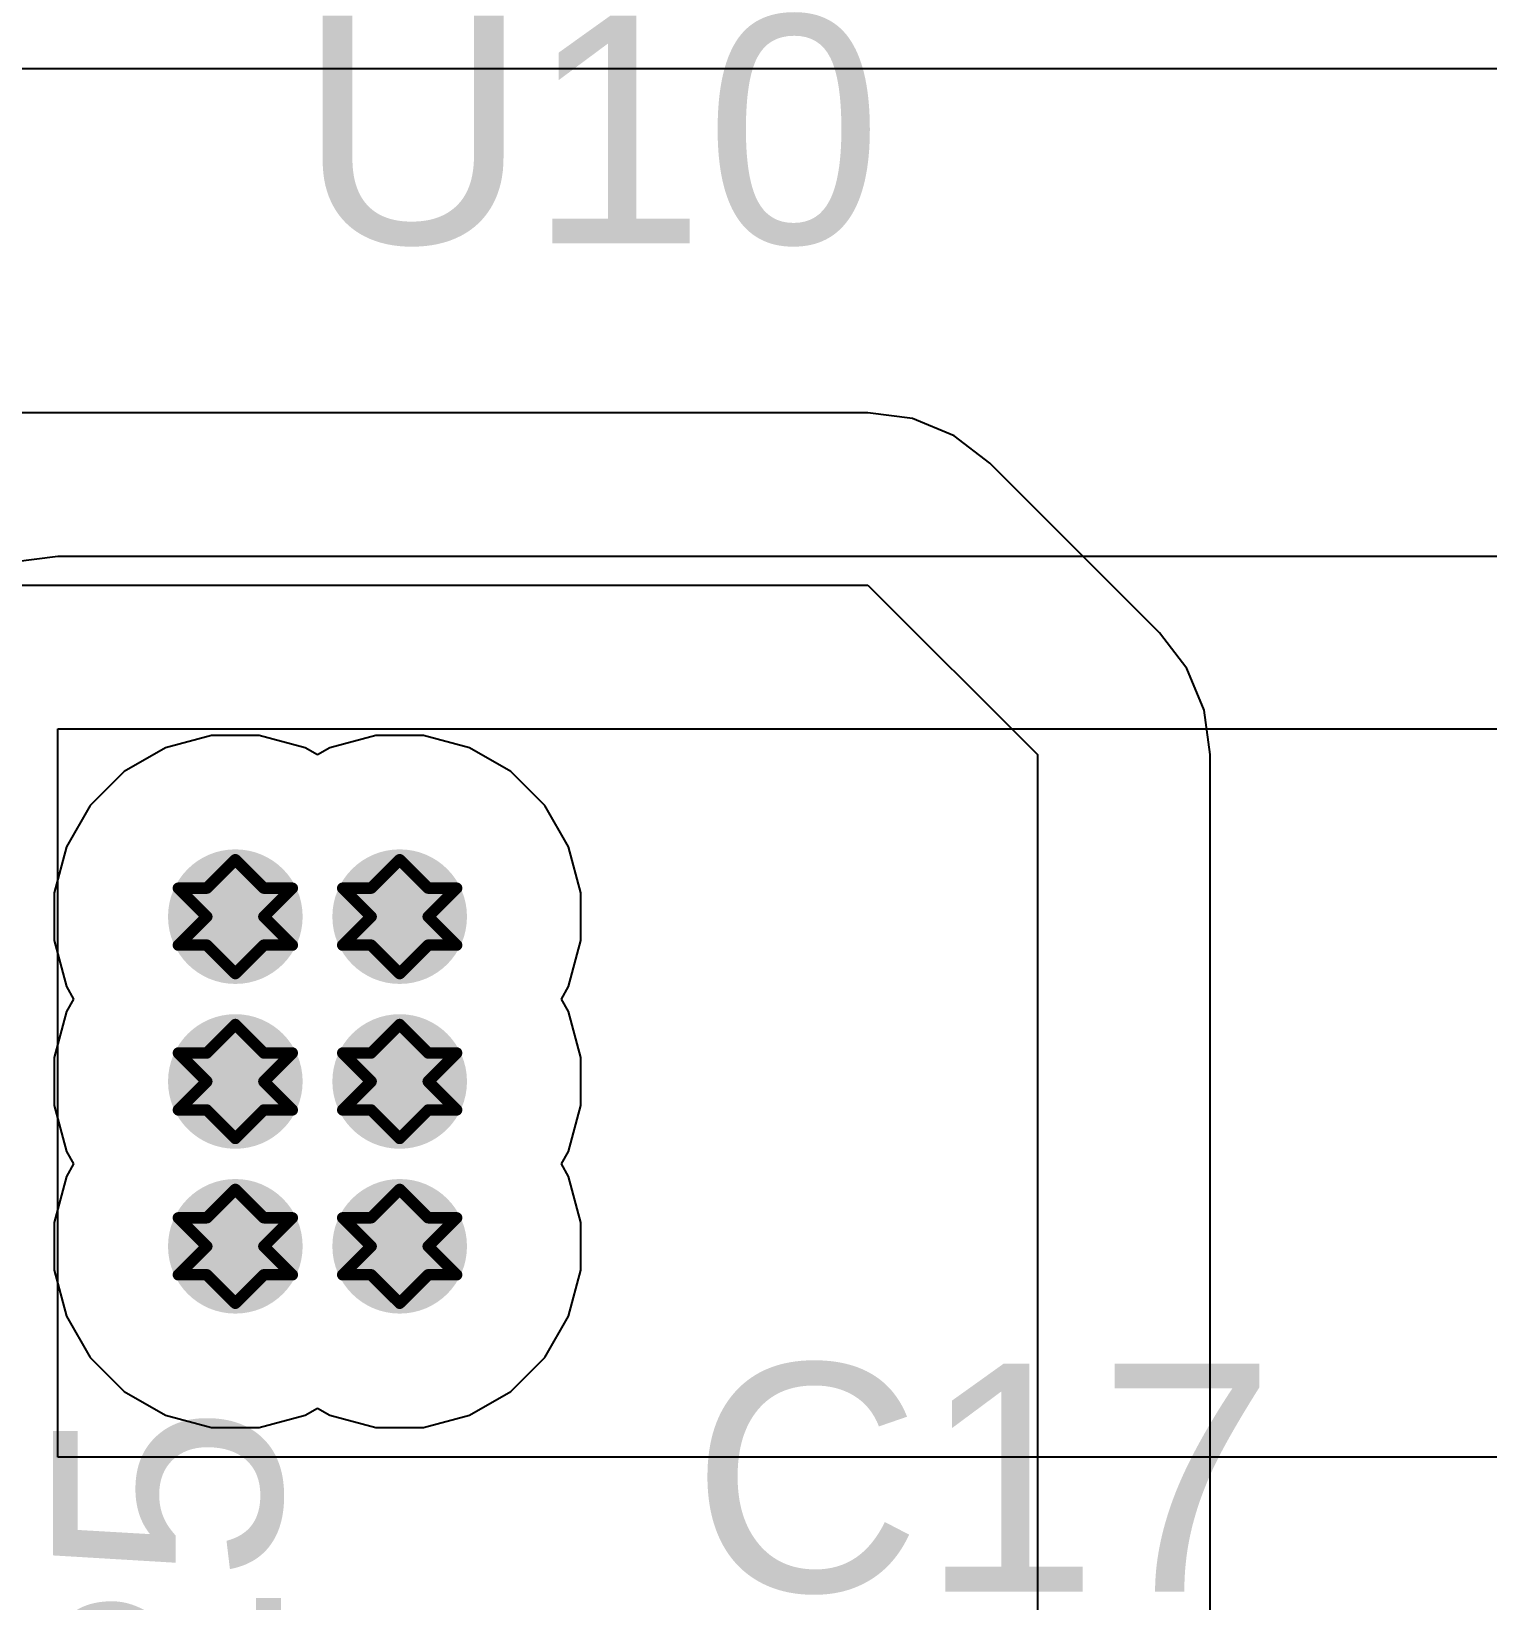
# Model space of a CAD drawing. Header units: inches. Extents: x -3 to 5437, y -3 to 5435.
# Drawn here: x 34.19 to 40.68, y 46.6 to 53.6 of the extents above; entities that cross this region are included whole.
import ezdxf

# ---------------------------------------------------------------- set-up
doc = ezdxf.new("R2010")
doc.units = ezdxf.units.IN
for name, color, linetype in [('Bottom Layer', 5, 'Continuous'), ('Bottom Solder', 6, 'Continuous'), ('Drill Drawing', 1, 'Continuous'), ('GND', 16, 'Continuous'), ('PWR', 76, 'Continuous'), ('Top Layer', 1, 'Continuous'), ('Top Overlay', 2, 'Continuous'), ('Top Solder', 216, 'Continuous'), ('Via Holes', 16, 'Continuous')]:
    doc.layers.add(name, color=color, linetype=linetype)
doc.styles.add('Arial', font='', dxfattribs={"height": 0.2})
doc.styles.get('Arial').set_extended_font_data('Arial')

msp = doc.modelspace()

# ---------------------------------------------------------------- hatches: boundary and pattern name
at = {"layer": 'Bottom Layer'}
h = msp.add_hatch(color=5, dxfattribs=at)
edge = h.paths.add_edge_path()
edge.add_arc((35.1028, 49.6534), 0.3, 0, 360)
h = msp.add_hatch(color=5, dxfattribs=at)
edge = h.paths.add_edge_path()
edge.add_arc((35.8352, 49.6534), 0.3, 0, 360)
h = msp.add_hatch(color=5, dxfattribs=at)
edge = h.paths.add_edge_path()
edge.add_arc((35.1028, 48.9186), 0.3, 0, 360)
h = msp.add_hatch(color=5, dxfattribs=at)
edge = h.paths.add_edge_path()
edge.add_arc((35.8352, 48.9186), 0.3, 0, 360)
h = msp.add_hatch(color=5, dxfattribs=at)
edge = h.paths.add_edge_path()
edge.add_arc((35.1028, 48.1838), 0.3, 0, 360)
h = msp.add_hatch(color=5, dxfattribs=at)
edge = h.paths.add_edge_path()
edge.add_arc((35.8352, 48.1838), 0.3, 0, 360)
at = {"layer": 'Bottom Solder'}
h = msp.add_hatch(color=6, dxfattribs=at)
edge = h.paths.add_edge_path()
edge.add_arc((35.1028, 49.6534), 0.15, 0, 360)
h = msp.add_hatch(color=6, dxfattribs=at)
edge = h.paths.add_edge_path()
edge.add_arc((35.8352, 49.6534), 0.15, 0, 360)
h = msp.add_hatch(color=6, dxfattribs=at)
edge = h.paths.add_edge_path()
edge.add_arc((35.1028, 48.9186), 0.15, 0, 360)
h = msp.add_hatch(color=6, dxfattribs=at)
edge = h.paths.add_edge_path()
edge.add_arc((35.8352, 48.9186), 0.15, 0, 360)
h = msp.add_hatch(color=6, dxfattribs=at)
edge = h.paths.add_edge_path()
edge.add_arc((35.1028, 48.1838), 0.15, 0, 360)
h = msp.add_hatch(color=6, dxfattribs=at)
edge = h.paths.add_edge_path()
edge.add_arc((35.8352, 48.1838), 0.15, 0, 360)
at = {"layer": 'GND'}
h = msp.add_hatch(color=16, dxfattribs=at)
edge = h.paths.add_edge_path()
edge.add_arc((35.1028, 49.6534), 0.3, 0, 360)
h = msp.add_hatch(color=16, dxfattribs=at)
edge = h.paths.add_edge_path()
edge.add_arc((35.8352, 49.6534), 0.3, 0, 360)
h = msp.add_hatch(color=16, dxfattribs=at)
edge = h.paths.add_edge_path()
edge.add_arc((35.1028, 48.9186), 0.3, 0, 360)
h = msp.add_hatch(color=16, dxfattribs=at)
edge = h.paths.add_edge_path()
edge.add_arc((35.8352, 48.9186), 0.3, 0, 360)
h = msp.add_hatch(color=16, dxfattribs=at)
edge = h.paths.add_edge_path()
edge.add_arc((35.1028, 48.1838), 0.3, 0, 360)
h = msp.add_hatch(color=16, dxfattribs=at)
edge = h.paths.add_edge_path()
edge.add_arc((35.8352, 48.1838), 0.3, 0, 360)
at = {"layer": 'PWR'}
h = msp.add_hatch(color=76, dxfattribs=at)
edge = h.paths.add_edge_path()
edge.add_arc((35.1028, 49.6534), 0.3, 0, 360)
h = msp.add_hatch(color=76, dxfattribs=at)
edge = h.paths.add_edge_path()
edge.add_arc((35.8352, 49.6534), 0.3, 0, 360)
h = msp.add_hatch(color=76, dxfattribs=at)
edge = h.paths.add_edge_path()
edge.add_arc((35.1028, 48.9186), 0.3, 0, 360)
h = msp.add_hatch(color=76, dxfattribs=at)
edge = h.paths.add_edge_path()
edge.add_arc((35.8352, 48.9186), 0.3, 0, 360)
h = msp.add_hatch(color=76, dxfattribs=at)
edge = h.paths.add_edge_path()
edge.add_arc((35.1028, 48.1838), 0.3, 0, 360)
h = msp.add_hatch(color=76, dxfattribs=at)
edge = h.paths.add_edge_path()
edge.add_arc((35.8352, 48.1838), 0.3, 0, 360)
at = {"layer": 'Top Layer'}
h = msp.add_hatch(color=1, dxfattribs=at)
edge = h.paths.add_edge_path()
edge.add_arc((35.1028, 49.6534), 0.3, 0, 360)
h = msp.add_hatch(color=1, dxfattribs=at)
edge = h.paths.add_edge_path()
edge.add_arc((35.8352, 49.6534), 0.3, 0, 360)
h = msp.add_hatch(color=1, dxfattribs=at)
edge = h.paths.add_edge_path()
edge.add_arc((35.1028, 48.9186), 0.3, 0, 360)
h = msp.add_hatch(color=1, dxfattribs=at)
edge = h.paths.add_edge_path()
edge.add_arc((35.8352, 48.9186), 0.3, 0, 360)
h = msp.add_hatch(color=1, dxfattribs=at)
edge = h.paths.add_edge_path()
edge.add_arc((35.1028, 48.1838), 0.3, 0, 360)
h = msp.add_hatch(color=1, dxfattribs=at)
edge = h.paths.add_edge_path()
edge.add_arc((35.8352, 48.1838), 0.3, 0, 360)
at = {"layer": 'Top Solder'}
h = msp.add_hatch(color=216, dxfattribs=at)
edge = h.paths.add_edge_path()
edge.add_arc((35.1028, 49.6534), 0.15, 0, 360)
h = msp.add_hatch(color=216, dxfattribs=at)
edge = h.paths.add_edge_path()
edge.add_arc((35.8352, 49.6534), 0.15, 0, 360)
h = msp.add_hatch(color=216, dxfattribs=at)
edge = h.paths.add_edge_path()
edge.add_arc((35.1028, 48.9186), 0.15, 0, 360)
h = msp.add_hatch(color=216, dxfattribs=at)
edge = h.paths.add_edge_path()
edge.add_arc((35.8352, 48.9186), 0.15, 0, 360)
h = msp.add_hatch(color=216, dxfattribs=at)
edge = h.paths.add_edge_path()
edge.add_arc((35.1028, 48.1838), 0.15, 0, 360)
h = msp.add_hatch(color=216, dxfattribs=at)
edge = h.paths.add_edge_path()
edge.add_arc((35.8352, 48.1838), 0.15, 0, 360)
at = {"layer": 'Via Holes'}
h = msp.add_hatch(color=7, dxfattribs=at)
edge = h.paths.add_edge_path()
edge.add_arc((35.1028, 49.6534), 0.15, 0, 360)
h = msp.add_hatch(color=7, dxfattribs=at)
edge = h.paths.add_edge_path()
edge.add_arc((35.8352, 49.6534), 0.15, 0, 360)
h = msp.add_hatch(color=7, dxfattribs=at)
edge = h.paths.add_edge_path()
edge.add_arc((35.1028, 48.9186), 0.15, 0, 360)
h = msp.add_hatch(color=7, dxfattribs=at)
edge = h.paths.add_edge_path()
edge.add_arc((35.8352, 48.9186), 0.15, 0, 360)
h = msp.add_hatch(color=7, dxfattribs=at)
edge = h.paths.add_edge_path()
edge.add_arc((35.1028, 48.1838), 0.15, 0, 360)
h = msp.add_hatch(color=7, dxfattribs=at)
edge = h.paths.add_edge_path()
edge.add_arc((35.8352, 48.1838), 0.15, 0, 360)

# ---------------------------------------------------------------- linework, layer by layer
at = {"layer": 'Bottom Layer'}
for p, q in [((34.9964, 50.4614), (34.7909, 50.4063)), ((35.2092, 50.4614), (34.9964, 50.4614)), ((35.4147, 50.4063), (35.2092, 50.4614)), ((35.7288, 50.4614), (35.5233, 50.4063)), ((35.9415, 50.4614), (35.7288, 50.4614)), ((36.147, 50.4063), (35.9415, 50.4614)), ((34.7909, 50.4063), (34.6067, 50.3)), ((35.469, 50.375), (35.4147, 50.4063)), ((35.5233, 50.4063), (35.469, 50.375)), ((36.3313, 50.3), (36.147, 50.4063)), ((34.6067, 50.3), (34.4562, 50.1495)), ((36.4817, 50.1495), (36.3313, 50.3)), ((34.4562, 50.1495), (34.3499, 49.9653)), ((36.5881, 49.9653), (36.4817, 50.1495)), ((34.3499, 49.9653), (34.2948, 49.7598)), ((36.6432, 49.7598), (36.5881, 49.9653)), ((34.2948, 49.7598), (34.2948, 49.547)), ((36.6432, 49.547), (36.6432, 49.7598)), ((34.2948, 49.547), (34.3499, 49.3415)), ((36.5881, 49.3415), (36.6432, 49.547)), ((34.3499, 49.3415), (34.3819, 49.286)), ((36.556, 49.286), (36.5881, 49.3415)), ((34.3819, 49.286), (34.3499, 49.2305)), ((36.5881, 49.2305), (36.556, 49.286)), ((34.3499, 49.2305), (34.2948, 49.025)), ((36.6432, 49.025), (36.5881, 49.2305)), ((34.2948, 49.025), (34.2948, 48.8122)), ((36.6432, 48.8122), (36.6432, 49.025)), ((34.2948, 48.8122), (34.3499, 48.6067)), ((36.5881, 48.6067), (36.6432, 48.8122)), ((34.3499, 48.6067), (34.3819, 48.5512)), ((34.3819, 48.5512), (34.3499, 48.4957)), ((36.556, 48.5512), (36.5881, 48.6067)), ((36.5881, 48.4957), (36.556, 48.5512)), ((34.3499, 48.4957), (34.2948, 48.2902)), ((36.6432, 48.2902), (36.5881, 48.4957)), ((34.2948, 48.2902), (34.2948, 48.0774)), ((36.6432, 48.0774), (36.6432, 48.2902)), ((34.2948, 48.0774), (34.3499, 47.8719)), ((36.5881, 47.8719), (36.6432, 48.0774)), ((34.3499, 47.8719), (34.4562, 47.6877)), ((36.4817, 47.6877), (36.5881, 47.8719)), ((34.4562, 47.6877), (34.6067, 47.5372)), ((36.3313, 47.5372), (36.4817, 47.6877)), ((34.6067, 47.5372), (34.7909, 47.4309)), ((36.147, 47.4309), (36.3313, 47.5372)), ((34.7909, 47.4309), (34.9964, 47.3758)), ((35.2092, 47.3758), (35.4147, 47.4309)), ((35.4147, 47.4309), (35.469, 47.4622)), ((35.469, 47.4622), (35.5233, 47.4309)), ((35.5233, 47.4309), (35.7288, 47.3758)), ((35.9415, 47.3758), (36.147, 47.4309)), ((34.9964, 47.3758), (35.2092, 47.3758)), ((35.7288, 47.3758), (35.9415, 47.3758))]:
    msp.add_line(p, q, dxfattribs=at)
at = {"layer": 'Drill Drawing'}
for points in [[(34.9758, 49.7804, 0.0508, 0.0508, 0), (35.1028, 49.9074, 0.0508, 0.0508, 0)], [(35.1028, 49.9074, 0.0508, 0.0508, 0), (35.2298, 49.7804, 0.0508, 0.0508, 0)], [(35.7082, 49.7804, 0.0508, 0.0508, 0), (35.8352, 49.9074, 0.0508, 0.0508, 0)], [(35.8352, 49.9074, 0.0508, 0.0508, 0), (35.9622, 49.7804, 0.0508, 0.0508, 0)], [(34.8488, 49.7804, 0.0508, 0.0508, 0), (34.9758, 49.6534, 0.0508, 0.0508, 0)], [(34.8488, 49.7804, 0.0508, 0.0508, 0), (34.9758, 49.7804, 0.0508, 0.0508, 0)], [(35.2298, 49.7804, 0.0508, 0.0508, 0), (35.3568, 49.7804, 0.0508, 0.0508, 0)], [(35.2298, 49.6534, 0.0508, 0.0508, 0), (35.3568, 49.7804, 0.0508, 0.0508, 0)], [(35.5812, 49.7804, 0.0508, 0.0508, 0), (35.7082, 49.6534, 0.0508, 0.0508, 0)], [(35.5812, 49.7804, 0.0508, 0.0508, 0), (35.7082, 49.7804, 0.0508, 0.0508, 0)], [(35.9622, 49.7804, 0.0508, 0.0508, 0), (36.0892, 49.7804, 0.0508, 0.0508, 0)], [(35.9622, 49.6534, 0.0508, 0.0508, 0), (36.0892, 49.7804, 0.0508, 0.0508, 0)], [(34.8488, 49.5264, 0.0508, 0.0508, 0), (34.9758, 49.6534, 0.0508, 0.0508, 0)], [(35.2298, 49.6534, 0.0508, 0.0508, 0), (35.3568, 49.5264, 0.0508, 0.0508, 0)], [(35.5812, 49.5264, 0.0508, 0.0508, 0), (35.7082, 49.6534, 0.0508, 0.0508, 0)], [(35.9622, 49.6534, 0.0508, 0.0508, 0), (36.0892, 49.5264, 0.0508, 0.0508, 0)], [(34.8488, 49.5264, 0.0508, 0.0508, 0), (34.9758, 49.5264, 0.0508, 0.0508, 0)], [(34.9758, 49.5264, 0.0508, 0.0508, 0), (35.1028, 49.3994, 0.0508, 0.0508, 0)], [(35.1028, 49.3994, 0.0508, 0.0508, 0), (35.2298, 49.5264, 0.0508, 0.0508, 0)], [(35.2298, 49.5264, 0.0508, 0.0508, 0), (35.3568, 49.5264, 0.0508, 0.0508, 0)], [(35.5812, 49.5264, 0.0508, 0.0508, 0), (35.7082, 49.5264, 0.0508, 0.0508, 0)], [(35.7082, 49.5264, 0.0508, 0.0508, 0), (35.8352, 49.3994, 0.0508, 0.0508, 0)], [(35.8352, 49.3994, 0.0508, 0.0508, 0), (35.9622, 49.5264, 0.0508, 0.0508, 0)], [(35.9622, 49.5264, 0.0508, 0.0508, 0), (36.0892, 49.5264, 0.0508, 0.0508, 0)], [(34.9758, 49.0456, 0.0508, 0.0508, 0), (35.1028, 49.1726, 0.0508, 0.0508, 0)], [(35.1028, 49.1726, 0.0508, 0.0508, 0), (35.2298, 49.0456, 0.0508, 0.0508, 0)], [(35.7082, 49.0456, 0.0508, 0.0508, 0), (35.8352, 49.1726, 0.0508, 0.0508, 0)], [(35.8352, 49.1726, 0.0508, 0.0508, 0), (35.9622, 49.0456, 0.0508, 0.0508, 0)], [(34.8488, 49.0456, 0.0508, 0.0508, 0), (34.9758, 48.9186, 0.0508, 0.0508, 0)], [(34.8488, 49.0456, 0.0508, 0.0508, 0), (34.9758, 49.0456, 0.0508, 0.0508, 0)], [(35.2298, 49.0456, 0.0508, 0.0508, 0), (35.3568, 49.0456, 0.0508, 0.0508, 0)], [(35.2298, 48.9186, 0.0508, 0.0508, 0), (35.3568, 49.0456, 0.0508, 0.0508, 0)], [(35.5812, 49.0456, 0.0508, 0.0508, 0), (35.7082, 48.9186, 0.0508, 0.0508, 0)], [(35.5812, 49.0456, 0.0508, 0.0508, 0), (35.7082, 49.0456, 0.0508, 0.0508, 0)], [(35.9622, 49.0456, 0.0508, 0.0508, 0), (36.0892, 49.0456, 0.0508, 0.0508, 0)], [(35.9622, 48.9186, 0.0508, 0.0508, 0), (36.0892, 49.0456, 0.0508, 0.0508, 0)], [(34.8488, 48.7916, 0.0508, 0.0508, 0), (34.9758, 48.9186, 0.0508, 0.0508, 0)], [(35.2298, 48.9186, 0.0508, 0.0508, 0), (35.3568, 48.7916, 0.0508, 0.0508, 0)], [(35.5812, 48.7916, 0.0508, 0.0508, 0), (35.7082, 48.9186, 0.0508, 0.0508, 0)], [(35.9622, 48.9186, 0.0508, 0.0508, 0), (36.0892, 48.7916, 0.0508, 0.0508, 0)], [(34.8488, 48.7916, 0.0508, 0.0508, 0), (34.9758, 48.7916, 0.0508, 0.0508, 0)], [(34.9758, 48.7916, 0.0508, 0.0508, 0), (35.1028, 48.6646, 0.0508, 0.0508, 0)], [(35.1028, 48.6646, 0.0508, 0.0508, 0), (35.2298, 48.7916, 0.0508, 0.0508, 0)], [(35.2298, 48.7916, 0.0508, 0.0508, 0), (35.3568, 48.7916, 0.0508, 0.0508, 0)], [(35.5812, 48.7916, 0.0508, 0.0508, 0), (35.7082, 48.7916, 0.0508, 0.0508, 0)], [(35.7082, 48.7916, 0.0508, 0.0508, 0), (35.8352, 48.6646, 0.0508, 0.0508, 0)], [(35.8352, 48.6646, 0.0508, 0.0508, 0), (35.9622, 48.7916, 0.0508, 0.0508, 0)], [(35.9622, 48.7916, 0.0508, 0.0508, 0), (36.0892, 48.7916, 0.0508, 0.0508, 0)], [(34.9758, 48.3108, 0.0508, 0.0508, 0), (35.1028, 48.4378, 0.0508, 0.0508, 0)], [(35.1028, 48.4378, 0.0508, 0.0508, 0), (35.2298, 48.3108, 0.0508, 0.0508, 0)], [(35.7082, 48.3108, 0.0508, 0.0508, 0), (35.8352, 48.4378, 0.0508, 0.0508, 0)], [(35.8352, 48.4378, 0.0508, 0.0508, 0), (35.9622, 48.3108, 0.0508, 0.0508, 0)], [(34.8488, 48.3108, 0.0508, 0.0508, 0), (34.9758, 48.1838, 0.0508, 0.0508, 0)], [(34.8488, 48.3108, 0.0508, 0.0508, 0), (34.9758, 48.3108, 0.0508, 0.0508, 0)], [(35.2298, 48.3108, 0.0508, 0.0508, 0), (35.3568, 48.3108, 0.0508, 0.0508, 0)], [(35.2298, 48.1838, 0.0508, 0.0508, 0), (35.3568, 48.3108, 0.0508, 0.0508, 0)], [(35.5812, 48.3108, 0.0508, 0.0508, 0), (35.7082, 48.1838, 0.0508, 0.0508, 0)], [(35.5812, 48.3108, 0.0508, 0.0508, 0), (35.7082, 48.3108, 0.0508, 0.0508, 0)], [(35.9622, 48.3108, 0.0508, 0.0508, 0), (36.0892, 48.3108, 0.0508, 0.0508, 0)], [(35.9622, 48.1838, 0.0508, 0.0508, 0), (36.0892, 48.3108, 0.0508, 0.0508, 0)], [(34.8488, 48.0568, 0.0508, 0.0508, 0), (34.9758, 48.1838, 0.0508, 0.0508, 0)], [(35.2298, 48.1838, 0.0508, 0.0508, 0), (35.3568, 48.0568, 0.0508, 0.0508, 0)], [(35.5812, 48.0568, 0.0508, 0.0508, 0), (35.7082, 48.1838, 0.0508, 0.0508, 0)], [(35.9622, 48.1838, 0.0508, 0.0508, 0), (36.0892, 48.0568, 0.0508, 0.0508, 0)], [(34.8488, 48.0568, 0.0508, 0.0508, 0), (34.9758, 48.0568, 0.0508, 0.0508, 0)], [(34.9758, 48.0568, 0.0508, 0.0508, 0), (35.1028, 47.9298, 0.0508, 0.0508, 0)], [(35.1028, 47.9298, 0.0508, 0.0508, 0), (35.2298, 48.0568, 0.0508, 0.0508, 0)], [(35.2298, 48.0568, 0.0508, 0.0508, 0), (35.3568, 48.0568, 0.0508, 0.0508, 0)], [(35.5812, 48.0568, 0.0508, 0.0508, 0), (35.7082, 48.0568, 0.0508, 0.0508, 0)], [(35.7082, 48.0568, 0.0508, 0.0508, 0), (35.8352, 47.9298, 0.0508, 0.0508, 0)], [(35.8352, 47.9298, 0.0508, 0.0508, 0), (35.9622, 48.0568, 0.0508, 0.0508, 0)], [(35.9622, 48.0568, 0.0508, 0.0508, 0), (36.0892, 48.0568, 0.0508, 0.0508, 0)]]:
    msp.add_lwpolyline(points, format="xyseb", dxfattribs=at)
for points in [[(35.0901, 49.9074, 0.0254, 0.0254, 1), (35.1155, 49.9074, 0.0254, 0.0254, 1)], [(35.0901, 49.9074, 0.0254, 0.0254, 1), (35.1155, 49.9074, 0.0254, 0.0254, 1)], [(35.8225, 49.9074, 0.0254, 0.0254, 1), (35.8479, 49.9074, 0.0254, 0.0254, 1)], [(35.8225, 49.9074, 0.0254, 0.0254, 1), (35.8479, 49.9074, 0.0254, 0.0254, 1)], [(34.8361, 49.7804, 0.0254, 0.0254, 1), (34.8615, 49.7804, 0.0254, 0.0254, 1)], [(34.8361, 49.7804, 0.0254, 0.0254, 1), (34.8615, 49.7804, 0.0254, 0.0254, 1)], [(34.9631, 49.7804, 0.0254, 0.0254, 1), (34.9885, 49.7804, 0.0254, 0.0254, 1)], [(34.9631, 49.7804, 0.0254, 0.0254, 1), (34.9885, 49.7804, 0.0254, 0.0254, 1)], [(35.2171, 49.7804, 0.0254, 0.0254, 1), (35.2425, 49.7804, 0.0254, 0.0254, 1)], [(35.2171, 49.7804, 0.0254, 0.0254, 1), (35.2425, 49.7804, 0.0254, 0.0254, 1)], [(35.3441, 49.7804, 0.0254, 0.0254, 1), (35.3695, 49.7804, 0.0254, 0.0254, 1)], [(35.3441, 49.7804, 0.0254, 0.0254, 1), (35.3695, 49.7804, 0.0254, 0.0254, 1)], [(35.5685, 49.7804, 0.0254, 0.0254, 1), (35.5939, 49.7804, 0.0254, 0.0254, 1)], [(35.5685, 49.7804, 0.0254, 0.0254, 1), (35.5939, 49.7804, 0.0254, 0.0254, 1)], [(35.6955, 49.7804, 0.0254, 0.0254, 1), (35.7209, 49.7804, 0.0254, 0.0254, 1)], [(35.6955, 49.7804, 0.0254, 0.0254, 1), (35.7209, 49.7804, 0.0254, 0.0254, 1)], [(35.9495, 49.7804, 0.0254, 0.0254, 1), (35.9749, 49.7804, 0.0254, 0.0254, 1)], [(35.9495, 49.7804, 0.0254, 0.0254, 1), (35.9749, 49.7804, 0.0254, 0.0254, 1)], [(36.0765, 49.7804, 0.0254, 0.0254, 1), (36.1019, 49.7804, 0.0254, 0.0254, 1)], [(36.0765, 49.7804, 0.0254, 0.0254, 1), (36.1019, 49.7804, 0.0254, 0.0254, 1)], [(34.9631, 49.6534, 0.0254, 0.0254, 1), (34.9885, 49.6534, 0.0254, 0.0254, 1)], [(34.9631, 49.6534, 0.0254, 0.0254, 1), (34.9885, 49.6534, 0.0254, 0.0254, 1)], [(35.2171, 49.6534, 0.0254, 0.0254, 1), (35.2425, 49.6534, 0.0254, 0.0254, 1)], [(35.2171, 49.6534, 0.0254, 0.0254, 1), (35.2425, 49.6534, 0.0254, 0.0254, 1)], [(35.6955, 49.6534, 0.0254, 0.0254, 1), (35.7209, 49.6534, 0.0254, 0.0254, 1)], [(35.6955, 49.6534, 0.0254, 0.0254, 1), (35.7209, 49.6534, 0.0254, 0.0254, 1)], [(35.9495, 49.6534, 0.0254, 0.0254, 1), (35.9749, 49.6534, 0.0254, 0.0254, 1)], [(35.9495, 49.6534, 0.0254, 0.0254, 1), (35.9749, 49.6534, 0.0254, 0.0254, 1)], [(34.8361, 49.5264, 0.0254, 0.0254, 1), (34.8615, 49.5264, 0.0254, 0.0254, 1)], [(34.8361, 49.5264, 0.0254, 0.0254, 1), (34.8615, 49.5264, 0.0254, 0.0254, 1)], [(34.9631, 49.5264, 0.0254, 0.0254, 1), (34.9885, 49.5264, 0.0254, 0.0254, 1)], [(34.9631, 49.5264, 0.0254, 0.0254, 1), (34.9885, 49.5264, 0.0254, 0.0254, 1)], [(35.2171, 49.5264, 0.0254, 0.0254, 1), (35.2425, 49.5264, 0.0254, 0.0254, 1)], [(35.2171, 49.5264, 0.0254, 0.0254, 1), (35.2425, 49.5264, 0.0254, 0.0254, 1)], [(35.3441, 49.5264, 0.0254, 0.0254, 1), (35.3695, 49.5264, 0.0254, 0.0254, 1)], [(35.3441, 49.5264, 0.0254, 0.0254, 1), (35.3695, 49.5264, 0.0254, 0.0254, 1)], [(35.5685, 49.5264, 0.0254, 0.0254, 1), (35.5939, 49.5264, 0.0254, 0.0254, 1)], [(35.5685, 49.5264, 0.0254, 0.0254, 1), (35.5939, 49.5264, 0.0254, 0.0254, 1)], [(35.6955, 49.5264, 0.0254, 0.0254, 1), (35.7209, 49.5264, 0.0254, 0.0254, 1)], [(35.6955, 49.5264, 0.0254, 0.0254, 1), (35.7209, 49.5264, 0.0254, 0.0254, 1)], [(35.9495, 49.5264, 0.0254, 0.0254, 1), (35.9749, 49.5264, 0.0254, 0.0254, 1)], [(35.9495, 49.5264, 0.0254, 0.0254, 1), (35.9749, 49.5264, 0.0254, 0.0254, 1)], [(36.0765, 49.5264, 0.0254, 0.0254, 1), (36.1019, 49.5264, 0.0254, 0.0254, 1)], [(36.0765, 49.5264, 0.0254, 0.0254, 1), (36.1019, 49.5264, 0.0254, 0.0254, 1)], [(35.0901, 49.3994, 0.0254, 0.0254, 1), (35.1155, 49.3994, 0.0254, 0.0254, 1)], [(35.0901, 49.3994, 0.0254, 0.0254, 1), (35.1155, 49.3994, 0.0254, 0.0254, 1)], [(35.8225, 49.3994, 0.0254, 0.0254, 1), (35.8479, 49.3994, 0.0254, 0.0254, 1)], [(35.8225, 49.3994, 0.0254, 0.0254, 1), (35.8479, 49.3994, 0.0254, 0.0254, 1)], [(35.0901, 49.1726, 0.0254, 0.0254, 1), (35.1155, 49.1726, 0.0254, 0.0254, 1)], [(35.0901, 49.1726, 0.0254, 0.0254, 1), (35.1155, 49.1726, 0.0254, 0.0254, 1)], [(35.8225, 49.1726, 0.0254, 0.0254, 1), (35.8479, 49.1726, 0.0254, 0.0254, 1)], [(35.8225, 49.1726, 0.0254, 0.0254, 1), (35.8479, 49.1726, 0.0254, 0.0254, 1)], [(34.8361, 49.0456, 0.0254, 0.0254, 1), (34.8615, 49.0456, 0.0254, 0.0254, 1)], [(34.8361, 49.0456, 0.0254, 0.0254, 1), (34.8615, 49.0456, 0.0254, 0.0254, 1)], [(34.9631, 49.0456, 0.0254, 0.0254, 1), (34.9885, 49.0456, 0.0254, 0.0254, 1)], [(34.9631, 49.0456, 0.0254, 0.0254, 1), (34.9885, 49.0456, 0.0254, 0.0254, 1)], [(35.2171, 49.0456, 0.0254, 0.0254, 1), (35.2425, 49.0456, 0.0254, 0.0254, 1)], [(35.2171, 49.0456, 0.0254, 0.0254, 1), (35.2425, 49.0456, 0.0254, 0.0254, 1)], [(35.3441, 49.0456, 0.0254, 0.0254, 1), (35.3695, 49.0456, 0.0254, 0.0254, 1)], [(35.3441, 49.0456, 0.0254, 0.0254, 1), (35.3695, 49.0456, 0.0254, 0.0254, 1)], [(35.5685, 49.0456, 0.0254, 0.0254, 1), (35.5939, 49.0456, 0.0254, 0.0254, 1)], [(35.5685, 49.0456, 0.0254, 0.0254, 1), (35.5939, 49.0456, 0.0254, 0.0254, 1)], [(35.6955, 49.0456, 0.0254, 0.0254, 1), (35.7209, 49.0456, 0.0254, 0.0254, 1)], [(35.6955, 49.0456, 0.0254, 0.0254, 1), (35.7209, 49.0456, 0.0254, 0.0254, 1)], [(35.9495, 49.0456, 0.0254, 0.0254, 1), (35.9749, 49.0456, 0.0254, 0.0254, 1)], [(35.9495, 49.0456, 0.0254, 0.0254, 1), (35.9749, 49.0456, 0.0254, 0.0254, 1)], [(36.0765, 49.0456, 0.0254, 0.0254, 1), (36.1019, 49.0456, 0.0254, 0.0254, 1)], [(36.0765, 49.0456, 0.0254, 0.0254, 1), (36.1019, 49.0456, 0.0254, 0.0254, 1)], [(34.9631, 48.9186, 0.0254, 0.0254, 1), (34.9885, 48.9186, 0.0254, 0.0254, 1)], [(34.9631, 48.9186, 0.0254, 0.0254, 1), (34.9885, 48.9186, 0.0254, 0.0254, 1)], [(35.2171, 48.9186, 0.0254, 0.0254, 1), (35.2425, 48.9186, 0.0254, 0.0254, 1)], [(35.2171, 48.9186, 0.0254, 0.0254, 1), (35.2425, 48.9186, 0.0254, 0.0254, 1)], [(35.6955, 48.9186, 0.0254, 0.0254, 1), (35.7209, 48.9186, 0.0254, 0.0254, 1)], [(35.6955, 48.9186, 0.0254, 0.0254, 1), (35.7209, 48.9186, 0.0254, 0.0254, 1)], [(35.9495, 48.9186, 0.0254, 0.0254, 1), (35.9749, 48.9186, 0.0254, 0.0254, 1)], [(35.9495, 48.9186, 0.0254, 0.0254, 1), (35.9749, 48.9186, 0.0254, 0.0254, 1)], [(34.8361, 48.7916, 0.0254, 0.0254, 1), (34.8615, 48.7916, 0.0254, 0.0254, 1)], [(34.8361, 48.7916, 0.0254, 0.0254, 1), (34.8615, 48.7916, 0.0254, 0.0254, 1)], [(34.9631, 48.7916, 0.0254, 0.0254, 1), (34.9885, 48.7916, 0.0254, 0.0254, 1)], [(34.9631, 48.7916, 0.0254, 0.0254, 1), (34.9885, 48.7916, 0.0254, 0.0254, 1)], [(35.2171, 48.7916, 0.0254, 0.0254, 1), (35.2425, 48.7916, 0.0254, 0.0254, 1)], [(35.2171, 48.7916, 0.0254, 0.0254, 1), (35.2425, 48.7916, 0.0254, 0.0254, 1)], [(35.3441, 48.7916, 0.0254, 0.0254, 1), (35.3695, 48.7916, 0.0254, 0.0254, 1)], [(35.3441, 48.7916, 0.0254, 0.0254, 1), (35.3695, 48.7916, 0.0254, 0.0254, 1)], [(35.5685, 48.7916, 0.0254, 0.0254, 1), (35.5939, 48.7916, 0.0254, 0.0254, 1)], [(35.5685, 48.7916, 0.0254, 0.0254, 1), (35.5939, 48.7916, 0.0254, 0.0254, 1)], [(35.6955, 48.7916, 0.0254, 0.0254, 1), (35.7209, 48.7916, 0.0254, 0.0254, 1)], [(35.6955, 48.7916, 0.0254, 0.0254, 1), (35.7209, 48.7916, 0.0254, 0.0254, 1)], [(35.9495, 48.7916, 0.0254, 0.0254, 1), (35.9749, 48.7916, 0.0254, 0.0254, 1)], [(35.9495, 48.7916, 0.0254, 0.0254, 1), (35.9749, 48.7916, 0.0254, 0.0254, 1)], [(36.0765, 48.7916, 0.0254, 0.0254, 1), (36.1019, 48.7916, 0.0254, 0.0254, 1)], [(36.0765, 48.7916, 0.0254, 0.0254, 1), (36.1019, 48.7916, 0.0254, 0.0254, 1)], [(35.0901, 48.6646, 0.0254, 0.0254, 1), (35.1155, 48.6646, 0.0254, 0.0254, 1)], [(35.0901, 48.6646, 0.0254, 0.0254, 1), (35.1155, 48.6646, 0.0254, 0.0254, 1)], [(35.8225, 48.6646, 0.0254, 0.0254, 1), (35.8479, 48.6646, 0.0254, 0.0254, 1)], [(35.8225, 48.6646, 0.0254, 0.0254, 1), (35.8479, 48.6646, 0.0254, 0.0254, 1)], [(35.0901, 48.4378, 0.0254, 0.0254, 1), (35.1155, 48.4378, 0.0254, 0.0254, 1)], [(35.0901, 48.4378, 0.0254, 0.0254, 1), (35.1155, 48.4378, 0.0254, 0.0254, 1)], [(35.8225, 48.4378, 0.0254, 0.0254, 1), (35.8479, 48.4378, 0.0254, 0.0254, 1)], [(35.8225, 48.4378, 0.0254, 0.0254, 1), (35.8479, 48.4378, 0.0254, 0.0254, 1)], [(34.8361, 48.3108, 0.0254, 0.0254, 1), (34.8615, 48.3108, 0.0254, 0.0254, 1)], [(34.8361, 48.3108, 0.0254, 0.0254, 1), (34.8615, 48.3108, 0.0254, 0.0254, 1)], [(34.9631, 48.3108, 0.0254, 0.0254, 1), (34.9885, 48.3108, 0.0254, 0.0254, 1)], [(34.9631, 48.3108, 0.0254, 0.0254, 1), (34.9885, 48.3108, 0.0254, 0.0254, 1)], [(35.2171, 48.3108, 0.0254, 0.0254, 1), (35.2425, 48.3108, 0.0254, 0.0254, 1)], [(35.2171, 48.3108, 0.0254, 0.0254, 1), (35.2425, 48.3108, 0.0254, 0.0254, 1)], [(35.3441, 48.3108, 0.0254, 0.0254, 1), (35.3695, 48.3108, 0.0254, 0.0254, 1)], [(35.3441, 48.3108, 0.0254, 0.0254, 1), (35.3695, 48.3108, 0.0254, 0.0254, 1)], [(35.5685, 48.3108, 0.0254, 0.0254, 1), (35.5939, 48.3108, 0.0254, 0.0254, 1)], [(35.5685, 48.3108, 0.0254, 0.0254, 1), (35.5939, 48.3108, 0.0254, 0.0254, 1)], [(35.6955, 48.3108, 0.0254, 0.0254, 1), (35.7209, 48.3108, 0.0254, 0.0254, 1)], [(35.6955, 48.3108, 0.0254, 0.0254, 1), (35.7209, 48.3108, 0.0254, 0.0254, 1)], [(35.9495, 48.3108, 0.0254, 0.0254, 1), (35.9749, 48.3108, 0.0254, 0.0254, 1)], [(35.9495, 48.3108, 0.0254, 0.0254, 1), (35.9749, 48.3108, 0.0254, 0.0254, 1)], [(36.0765, 48.3108, 0.0254, 0.0254, 1), (36.1019, 48.3108, 0.0254, 0.0254, 1)], [(36.0765, 48.3108, 0.0254, 0.0254, 1), (36.1019, 48.3108, 0.0254, 0.0254, 1)], [(34.9631, 48.1838, 0.0254, 0.0254, 1), (34.9885, 48.1838, 0.0254, 0.0254, 1)], [(34.9631, 48.1838, 0.0254, 0.0254, 1), (34.9885, 48.1838, 0.0254, 0.0254, 1)], [(35.2171, 48.1838, 0.0254, 0.0254, 1), (35.2425, 48.1838, 0.0254, 0.0254, 1)], [(35.2171, 48.1838, 0.0254, 0.0254, 1), (35.2425, 48.1838, 0.0254, 0.0254, 1)], [(35.6955, 48.1838, 0.0254, 0.0254, 1), (35.7209, 48.1838, 0.0254, 0.0254, 1)], [(35.6955, 48.1838, 0.0254, 0.0254, 1), (35.7209, 48.1838, 0.0254, 0.0254, 1)], [(35.9495, 48.1838, 0.0254, 0.0254, 1), (35.9749, 48.1838, 0.0254, 0.0254, 1)], [(35.9495, 48.1838, 0.0254, 0.0254, 1), (35.9749, 48.1838, 0.0254, 0.0254, 1)], [(34.8361, 48.0568, 0.0254, 0.0254, 1), (34.8615, 48.0568, 0.0254, 0.0254, 1)], [(34.8361, 48.0568, 0.0254, 0.0254, 1), (34.8615, 48.0568, 0.0254, 0.0254, 1)], [(34.9631, 48.0568, 0.0254, 0.0254, 1), (34.9885, 48.0568, 0.0254, 0.0254, 1)], [(34.9631, 48.0568, 0.0254, 0.0254, 1), (34.9885, 48.0568, 0.0254, 0.0254, 1)], [(35.2171, 48.0568, 0.0254, 0.0254, 1), (35.2425, 48.0568, 0.0254, 0.0254, 1)], [(35.2171, 48.0568, 0.0254, 0.0254, 1), (35.2425, 48.0568, 0.0254, 0.0254, 1)], [(35.3441, 48.0568, 0.0254, 0.0254, 1), (35.3695, 48.0568, 0.0254, 0.0254, 1)], [(35.3441, 48.0568, 0.0254, 0.0254, 1), (35.3695, 48.0568, 0.0254, 0.0254, 1)], [(35.5685, 48.0568, 0.0254, 0.0254, 1), (35.5939, 48.0568, 0.0254, 0.0254, 1)], [(35.5685, 48.0568, 0.0254, 0.0254, 1), (35.5939, 48.0568, 0.0254, 0.0254, 1)], [(35.6955, 48.0568, 0.0254, 0.0254, 1), (35.7209, 48.0568, 0.0254, 0.0254, 1)], [(35.6955, 48.0568, 0.0254, 0.0254, 1), (35.7209, 48.0568, 0.0254, 0.0254, 1)], [(35.9495, 48.0568, 0.0254, 0.0254, 1), (35.9749, 48.0568, 0.0254, 0.0254, 1)], [(35.9495, 48.0568, 0.0254, 0.0254, 1), (35.9749, 48.0568, 0.0254, 0.0254, 1)], [(36.0765, 48.0568, 0.0254, 0.0254, 1), (36.1019, 48.0568, 0.0254, 0.0254, 1)], [(36.0765, 48.0568, 0.0254, 0.0254, 1), (36.1019, 48.0568, 0.0254, 0.0254, 1)], [(35.0901, 47.9298, 0.0254, 0.0254, 1), (35.1155, 47.9298, 0.0254, 0.0254, 1)], [(35.0901, 47.9298, 0.0254, 0.0254, 1), (35.1155, 47.9298, 0.0254, 0.0254, 1)], [(35.8225, 47.9298, 0.0254, 0.0254, 1), (35.8479, 47.9298, 0.0254, 0.0254, 1)], [(35.8225, 47.9298, 0.0254, 0.0254, 1), (35.8479, 47.9298, 0.0254, 0.0254, 1)]]:
    msp.add_lwpolyline(points, format="xyseb", close=True, dxfattribs=at)
at = {"layer": 'GND'}
for p, q in [((34.9964, 50.4614), (34.7909, 50.4063)), ((35.2092, 50.4614), (34.9964, 50.4614)), ((35.4147, 50.4063), (35.2092, 50.4614)), ((35.7288, 50.4614), (35.5233, 50.4063)), ((35.9415, 50.4614), (35.7288, 50.4614)), ((36.147, 50.4063), (35.9415, 50.4614)), ((34.7909, 50.4063), (34.6067, 50.3)), ((35.469, 50.375), (35.4147, 50.4063)), ((35.5233, 50.4063), (35.469, 50.375)), ((36.3313, 50.3), (36.147, 50.4063)), ((34.6067, 50.3), (34.4562, 50.1495)), ((36.4817, 50.1495), (36.3313, 50.3)), ((34.4562, 50.1495), (34.3499, 49.9653)), ((36.5881, 49.9653), (36.4817, 50.1495)), ((34.3499, 49.9653), (34.2948, 49.7598)), ((36.6432, 49.7598), (36.5881, 49.9653)), ((34.2948, 49.7598), (34.2948, 49.547)), ((36.6432, 49.547), (36.6432, 49.7598)), ((34.2948, 49.547), (34.3499, 49.3415)), ((36.5881, 49.3415), (36.6432, 49.547)), ((34.3499, 49.3415), (34.3819, 49.286)), ((36.556, 49.286), (36.5881, 49.3415)), ((34.3819, 49.286), (34.3499, 49.2305)), ((36.5881, 49.2305), (36.556, 49.286)), ((34.3499, 49.2305), (34.2948, 49.025)), ((36.6432, 49.025), (36.5881, 49.2305)), ((34.2948, 49.025), (34.2948, 48.8122)), ((36.6432, 48.8122), (36.6432, 49.025)), ((34.2948, 48.8122), (34.3499, 48.6067)), ((36.5881, 48.6067), (36.6432, 48.8122)), ((34.3499, 48.6067), (34.3819, 48.5512)), ((34.3819, 48.5512), (34.3499, 48.4957)), ((36.556, 48.5512), (36.5881, 48.6067)), ((36.5881, 48.4957), (36.556, 48.5512)), ((34.3499, 48.4957), (34.2948, 48.2902)), ((36.6432, 48.2902), (36.5881, 48.4957)), ((34.2948, 48.2902), (34.2948, 48.0774)), ((36.6432, 48.0774), (36.6432, 48.2902)), ((34.2948, 48.0774), (34.3499, 47.8719)), ((36.5881, 47.8719), (36.6432, 48.0774)), ((34.3499, 47.8719), (34.4562, 47.6877)), ((36.4817, 47.6877), (36.5881, 47.8719)), ((34.4562, 47.6877), (34.6067, 47.5372)), ((36.3313, 47.5372), (36.4817, 47.6877)), ((34.6067, 47.5372), (34.7909, 47.4309)), ((36.147, 47.4309), (36.3313, 47.5372)), ((34.7909, 47.4309), (34.9964, 47.3758)), ((35.2092, 47.3758), (35.4147, 47.4309)), ((35.4147, 47.4309), (35.469, 47.4622)), ((35.469, 47.4622), (35.5233, 47.4309)), ((35.5233, 47.4309), (35.7288, 47.3758)), ((35.9415, 47.3758), (36.147, 47.4309)), ((34.9964, 47.3758), (35.2092, 47.3758)), ((35.7288, 47.3758), (35.9415, 47.3758))]:
    msp.add_line(p, q, dxfattribs=at)
at = {"layer": 'PWR'}
for p, q in [((28.9755, 53.435), (44.6904, 53.435)), ((37.9222, 51.9001), (23.8134, 51.9001)), ((38.1211, 51.8739), (37.9222, 51.9001)), ((38.3065, 51.7971), (38.1211, 51.8739)), ((38.4657, 51.675), (38.3065, 51.7971)), ((39.2216, 50.919), (38.4657, 51.675)), ((23.495, 51.1315), (37.9222, 51.1315)), ((37.9222, 51.1315), (38.6781, 50.3756)), ((39.3437, 50.7599), (39.2216, 50.919)), ((39.4205, 50.5745), (39.3437, 50.7599)), ((39.4467, 50.3756), (39.4205, 50.5745)), ((38.6781, 50.3756), (38.6781, 43.0968)), ((39.4467, 43.0968), (39.4467, 50.3756))]:
    msp.add_line(p, q, dxfattribs=at)
at = {"layer": 'Top Layer'}
for p, q in [((34.312, 51.2593), (34.1131, 51.2331)), ((52.5238, 51.2593), (34.312, 51.2593)), ((34.312, 47.244), (34.312, 50.4907)), ((34.312, 50.4907), (52.5238, 50.4907)), ((50.7402, 47.244), (34.312, 47.244))]:
    msp.add_line(p, q, dxfattribs=at)

# ---------------------------------------------------------------- texts
at = {"layer": 'Top Overlay', "style": 'Arial'}
for s, p in [('U10', (35.3826, 52.6544)), ('C17', (37.1347, 46.6446))]:
    msp.add_text(s, height=1.016, dxfattribs=at).set_placement(p)
msp.add_text('R25', height=1.016, rotation=90, dxfattribs=at).set_placement((35.3058, 44.8738))

doc.saveas('drawing.dxf')
